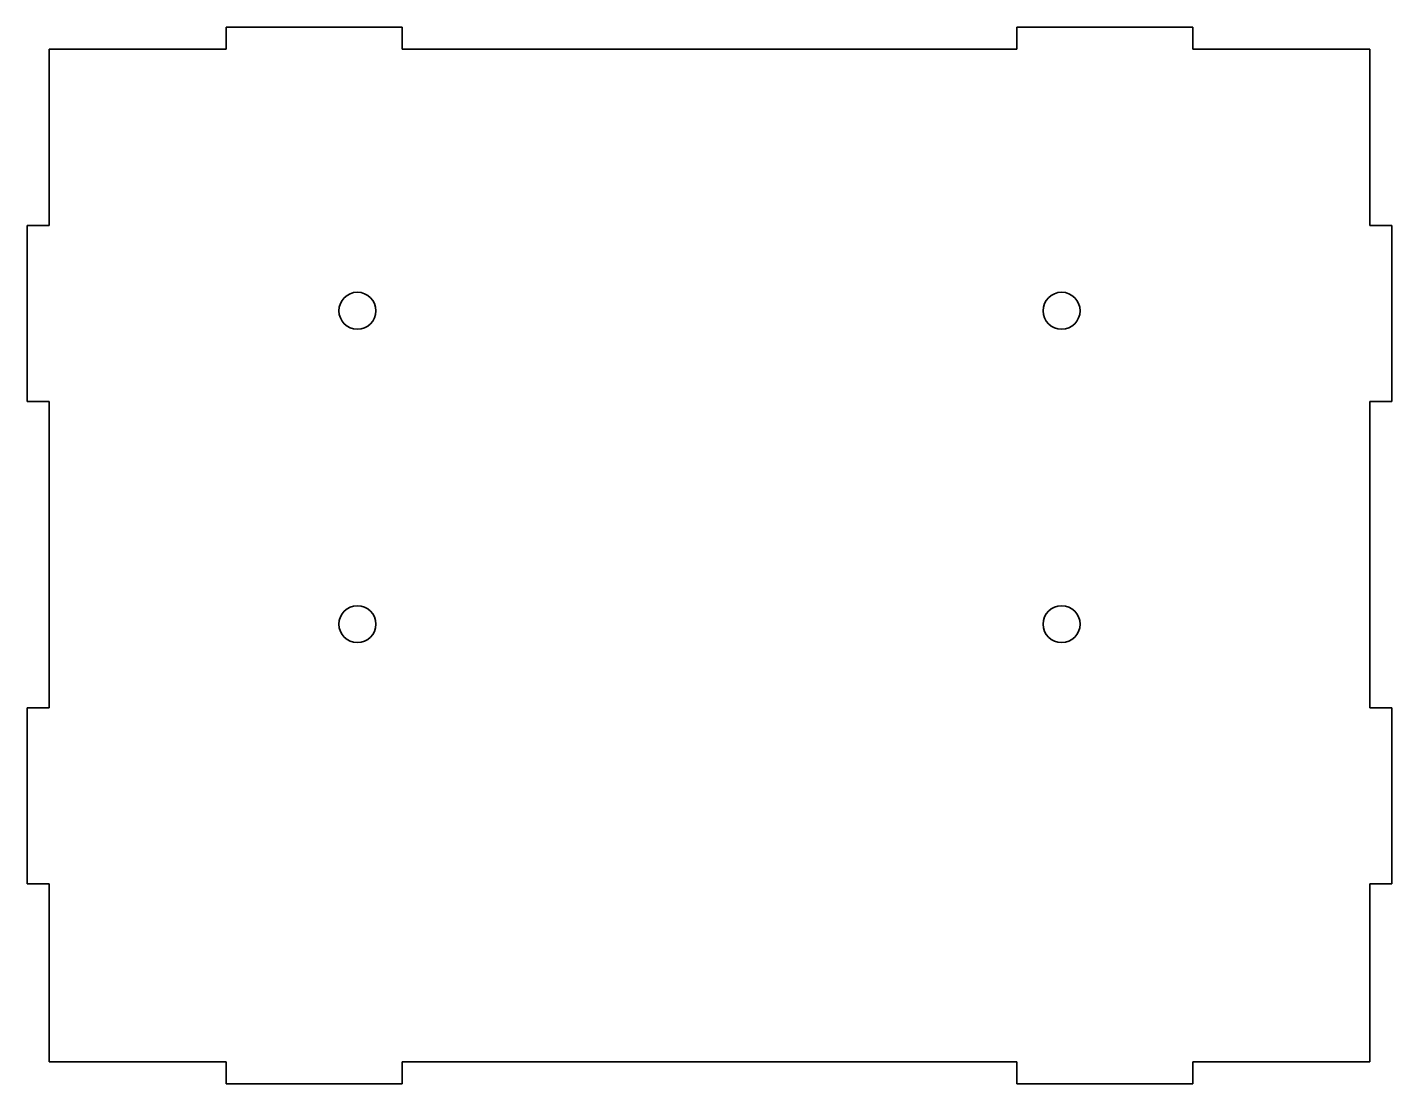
# Model space of a CAD drawing. Extents: x 517 to 672, y 360 to 480.
import ezdxf

# ---------------------------------------------------------------- set-up
doc = ezdxf.new("R2010")
doc.units = 0

msp = doc.modelspace()

# ---------------------------------------------------------------- linework, layer by layer
at = {"color": 7, "lineweight": 35}
for p, q in [((559.599976, 480.5), (539.599976, 480.5)), ((539.599976, 478), (539.599976, 480.5)), ((559.599976, 480.5), (559.599976, 478)), ((649.400024, 480.5), (629.400024, 480.5)), ((629.400024, 480.5), (629.400024, 478)), ((649.400024, 478), (649.400024, 480.5)), ((539.599976, 478), (519.5, 478)), ((519.5, 478), (519.5, 458)), ((559.599976, 478), (629.400024, 478)), ((669.5, 478), (649.400024, 478)), ((669.5, 458), (669.5, 478)), ((519.5, 458), (517, 458)), ((517, 438), (517, 458)), ((669.5, 458), (672, 458)), ((672, 438), (672, 458)), ((517, 438), (519.5, 438)), ((519.5, 438), (519.5, 403.200012)), ((669.5, 403.200012), (669.5, 438)), ((672, 438), (669.5, 438)), ((519.5, 403.200012), (517, 403.200012)), ((517, 383.200012), (517, 403.200012)), ((669.5, 403.200012), (672, 403.200012)), ((672, 383.200012), (672, 403.200012)), ((517, 383.200012), (519.5, 383.200012)), ((519.5, 383.200012), (519.5, 363)), ((669.5, 363), (669.5, 383.200012)), ((672, 383.200012), (669.5, 383.200012)), ((519.5, 363), (539.599976, 363)), ((539.599976, 363), (539.599976, 360.5)), ((559.599976, 360.5), (559.599976, 363)), ((559.599976, 363), (629.400024, 363)), ((629.400024, 360.5), (629.400024, 363)), ((649.400024, 363), (649.400024, 360.5)), ((649.400024, 363), (669.5, 363)), ((559.599976, 360.5), (539.599976, 360.5)), ((649.400024, 360.5), (629.400024, 360.5))]:
    msp.add_line(p, q, dxfattribs=at)
for centre in [(554.5, 448.299988), (634.5, 448.299988), (554.5, 412.700012), (634.5, 412.700012)]:
    msp.add_circle(centre, 2.1, dxfattribs=at)

doc.saveas('drawing.dxf')
